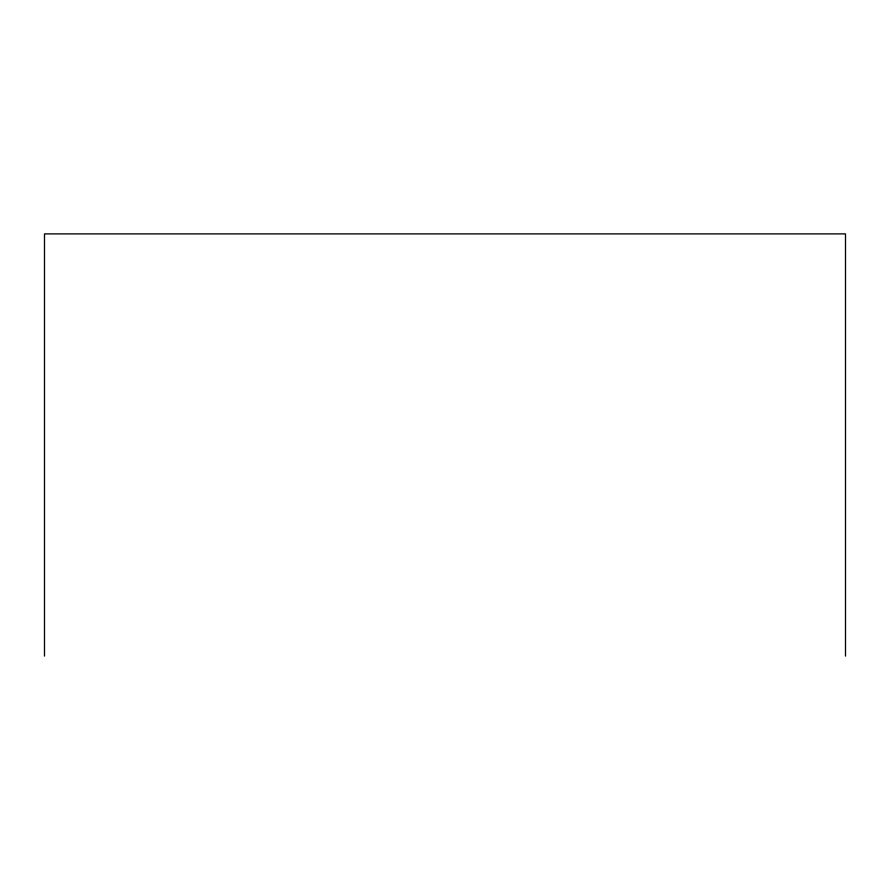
<?xml version="1.0" encoding="UTF-8"?>
<svg xmlns="http://www.w3.org/2000/svg" width="890" height="890" viewBox="0 0 890 890"><rect width="100%" height="100%" fill="white"/><g stroke="black" fill="none" stroke-linecap="round" stroke-linejoin="round"><path stroke-width="1.33" d="M845.5 656.108L845.5 233.892L44.5 233.892L44.5 656.108"/></g></svg>
